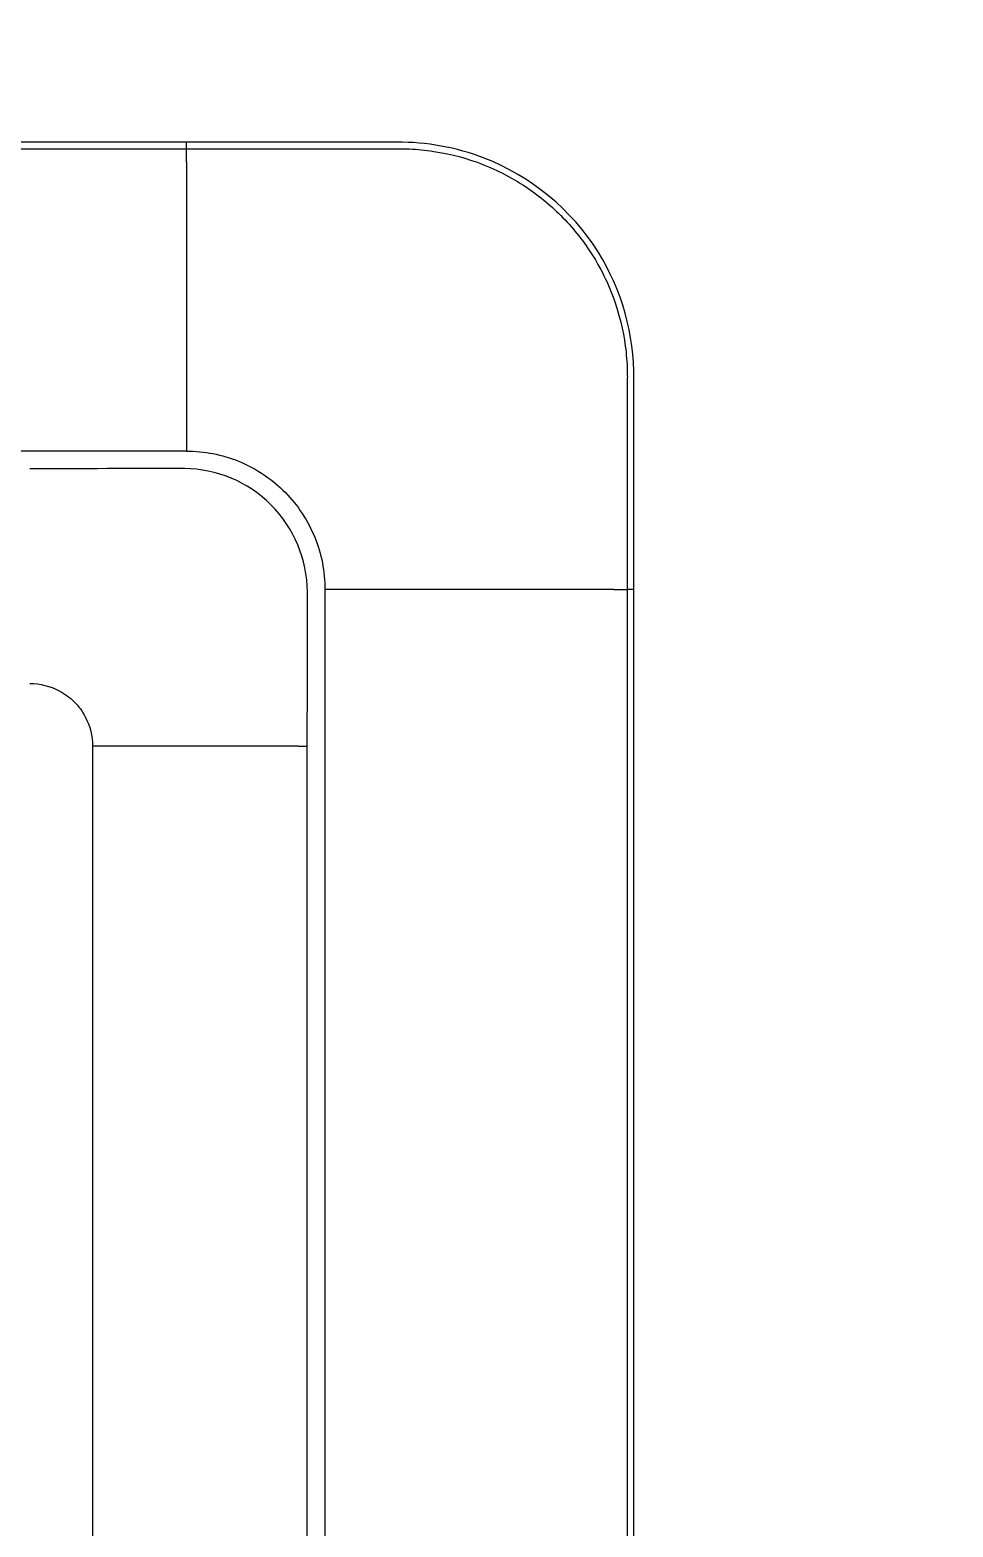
# Model space of a CAD drawing. Header units: millimetres. Extents: x -56261 to 196039, y 9480 to 100001.
# Drawn here: x 34124.1 to 34194.6, y 95795.2 to 95909.5 of the extents above; entities that cross this region are included whole.
import ezdxf

# ---------------------------------------------------------------- set-up
doc = ezdxf.new("R2010")
doc.units = ezdxf.units.MM
doc.set_wipeout_variables(frame=1)
doc.layers.add('SS-AIRCON', color=5, linetype='Continuous')
doc.layers.add('SS-TEXT', color=7, linetype='Continuous')

# ---------------------------------------------------------------- blocks, each defined once
blk = doc.blocks.new('I48T')
at = {"layer": 'SS-AIRCON', "color": 0, "linetype": 'Continuous'}
for p, q in [((-705, 209.49998), (-705, -190.5)), ((-668.5, -7), (-668.5, -173)), ((-644.5, -173), (-644.5, -7)), ((-668.2686, -173), (-668.5, -173)), ((-705, -190.5), (-704.2594, -190.5)), ((-702.7737, -190.5), (-704.2594, -190.5)), ((-655.0001, -238.28376), (-655.0001, -205.97814)), ((-655, -238.2836), (-655, -239.75869)), ((-655, -239.75869), (-655, -240.5)), ((-655, -240.5), (655, -240.5))]:
    blk.add_line(p, q, dxfattribs=at)
blk.add_lwpolyline([(-667.498, -172.99996), (-667.5371, -172.99997, -0.000001358), (-667.5762, -172.99997, -0.000001342), (-667.6152, -172.99997, -0.000001364), (-667.6541, -172.99998, -0.000001445), (-667.6927, -172.99998, -0.000001518), (-667.7309, -172.99999, -0.00000159), (-667.7686, -172.99999, -0.000001672), (-667.8056, -172.99999, -0.000001774), (-667.8419, -172.99999, -0.000001887), (-667.8773, -173, -0.000002018), (-667.9117, -173, -0.000002168), (-667.945, -173, -0.000002342), (-667.9771, -173, -0.000002551), (-668.0078, -173, -0.000002794), (-668.0371, -173, -0.000003082), (-668.0649, -173, -0.000003402), (-668.091, -173, -0.000003854), (-668.1155, -173, -0.000004438), (-668.1383, -173, -0.000004998), (-668.1593, -173, -0.000005426), (-668.1785, -172.99999, -0.00000695), (-668.1959, -172.99999, -0.000009944), (-668.2115, -172.99999, -0.000009916), (-668.225, -172.99999, -0.000004718), (-668.2363, -172.99998, -0.000018157), (-668.2467, -172.99998, -0.000055771), (-668.2576, -172.99997, -0.00005925), (-668.2687, -172.99996, -0.000052254)], format="xyb", dxfattribs=at)
for points in [[(-704.2596, -190.49986), (-704.2594, -123.83334), (-704.2594, -57.16667), (-704.2596, 9.49997)], [(-670.4784, -190.49986), (-670.4783, -123.83431), (-670.4783, -57.16716), (-670.4784, 9.49997)], [(-667.498, -172.99996), (-659.9678, -173), (-652.2343, -173), (-644.4999, -172.99996)], [(-655.0001, -205.97814), (-436.6672, -205.97818), (-218.3336, -205.97818), (-0.0001, -205.97814)], [(-0.0001, -239.75864), (-218.3334, -239.75869), (-436.6667, -239.75869), (-655.0001, -239.75864)]]:
    blk.add_open_spline(points, degree=3, dxfattribs=at)
for points, knots in [([(-668.5001, -172.99996), (-668.5, -178.74606), (-668.5396, -184.45066), (-668.5016, -193.83016), (-665.4621, -201.02838), (-658.342, -204.01396), (-649.0038, -204.01998), (-643.2434, -204.00742), (-637.5002, -204.00737)], [0, 0, 0, 0, 0.34967981, 0.34967981, 0.56477708, 0.77987435, 0.77987435, 1.1294037, 1.1294037, 1.1294037, 1.1294037]), ([(-637.5002, -180.00006), (-638.6343, -180.00001), (-639.7651, -179.72102), (-641.3822, -178.86565), (-642.5254, -178.02645), (-643.3649, -176.88343), (-644.2205, -175.26573), (-644.5, -174.13478), (-644.4999, -172.99996)], [0, 0, 0, 0, 0.30948132, 0.30948132, 0.49993339, 0.69038546, 0.69038546, 1, 1, 1, 1]), ([(-705, -190.49986), (-705, -194.41322), (-704.9999, -200.32548), (-705.0129, -208.15703), (-704.9861, -212.11392), (-705.0488, -218.94639), (-702.1262, -229.63803), (-690.7439, -238.93875), (-681.8166, -240.51419), (-676.4682, -240.50405), (-668.5213, -240.53359), (-660.8058, -240.5), (-655.0001, -240.50017)], [0, 0, 0, 0, 0.24101168, 0.3665386, 0.48202336, 0.48202336, 0.77987372, 1.1134221, 1.3123559, 1.3123559, 1.4367224, 1.7943727, 1.7943727, 1.7943727, 1.7943727]), ([(-655.0001, -239.75864), (-659.0657, -239.75909), (-663.1356, -239.76315), (-668.9045, -239.76465), (-670.602, -239.76457), (-673.6659, -239.76258), (-675.0287, -239.76087), (-676.8136, -239.7641), (-677.2391, -239.76528), (-677.8715, -239.76786), (-678.0787, -239.76891), (-678.4837, -239.77159), (-678.7081, -239.77328), (-679.8145, -239.76266), (-680.6964, -239.71056), (-683.3285, -239.4228), (-685.0684, -239.05604), (-688.7169, -237.86995), (-690.5997, -236.982), (-693.7784, -234.98422), (-695.1289, -233.9351), (-697.6553, -231.53925), (-698.8241, -230.17719), (-701.0529, -226.92683), (-702.0338, -224.98998), (-703.3699, -221.26758), (-703.8022, -219.49768), (-704.166, -216.80255), (-704.2399, -215.89881), (-704.2709, -214.76659), (-704.274, -214.54095), (-704.2742, -214.08109), (-704.2703, -213.86523), (-704.2658, -213.45039), (-704.2642, -213.23802), (-704.2614, -212.80821), (-704.2604, -212.59076), (-704.2535, -210.64552), (-704.2637, -208.89443), (-704.2658, -205.0565), (-704.2614, -202.97797), (-704.2577, -197.43469), (-704.2597, -193.96718), (-704.2596, -190.49986)], [2, 2, 2, 2, 5.7888163, 5.7888163, 7.3680687, 7.3680687, 8.6388538, 8.6388538, 9.0370486, 9.0370486, 9.2312204, 9.2312204, 9.4167514, 9.4167514, 10.146571, 10.146571, 11.604845, 11.604845, 13.292064, 13.292064, 14.692926, 14.692926, 16.158649, 16.158649, 17.92047, 17.92047, 19.41432, 19.41432, 20.158769, 20.158769, 20.343871, 20.343871, 20.535807, 20.535807, 20.736594, 20.736594, 20.941679, 20.941679, 22.568908, 22.568908, 24.504341, 24.504341, 27.732704, 27.732704, 27.732704, 27.732704]), ([(-702.7733, -190.49986), (-698.0308, -190.5), (-687.6398, -190.5), (-676.3213, -190.5), (-670.4784, -190.49986)], [0.043610424, 0.043610424, 0.043610424, 0.043610424, 0.5, 0.98671686, 0.98671686, 0.98671686, 0.98671686]), ([(-655.0001, -205.97814), (-656.985, -205.97853), (-658.9709, -205.59143), (-661.8326, -204.43182), (-662.8105, -203.90791), (-664.558, -202.71578), (-665.339, -202.06218), (-667.449, -199.91158), (-668.5706, -198.2071), (-670.0852, -194.50303), (-670.4786, -192.50152), (-670.4784, -190.49986)], [2, 2, 2, 2, 9.8005744, 9.8005744, 14.134638, 14.134638, 18.114204, 18.114204, 25.975313, 25.975313, 33.840811, 33.840811, 33.840811, 33.840811])]:
    blk.add_open_spline(points, degree=3, knots=knots, dxfattribs=at)
blk = doc.blocks.new('A$C43DE16F2')
blk.add_wipeout([(0, 14550), (0, 0), (29100, 0), (29100, 14550)]).dxf.layer = 'SS-TEXT'
at = {"layer": 'SS-TEXT', "linetype": 'Continuous', "xscale": 1.577261091527505, "yscale": 1.577261091527505, "zscale": 1.577261091527505, "rotation": 180}
blk.add_blockref('I48T', (11081.92, 7128.46), dxfattribs=at)

msp = doc.modelspace()

# ---------------------------------------------------------------- block references
at = {"layer": 'SS-TEXT', "xscale": 0.4331186193392458, "yscale": 0.4331186193392458, "zscale": 0.4331186193392458}
msp.add_blockref('A$C43DE16F2', (28888.86, 92649.19), dxfattribs=at)

doc.saveas('drawing.dxf')
